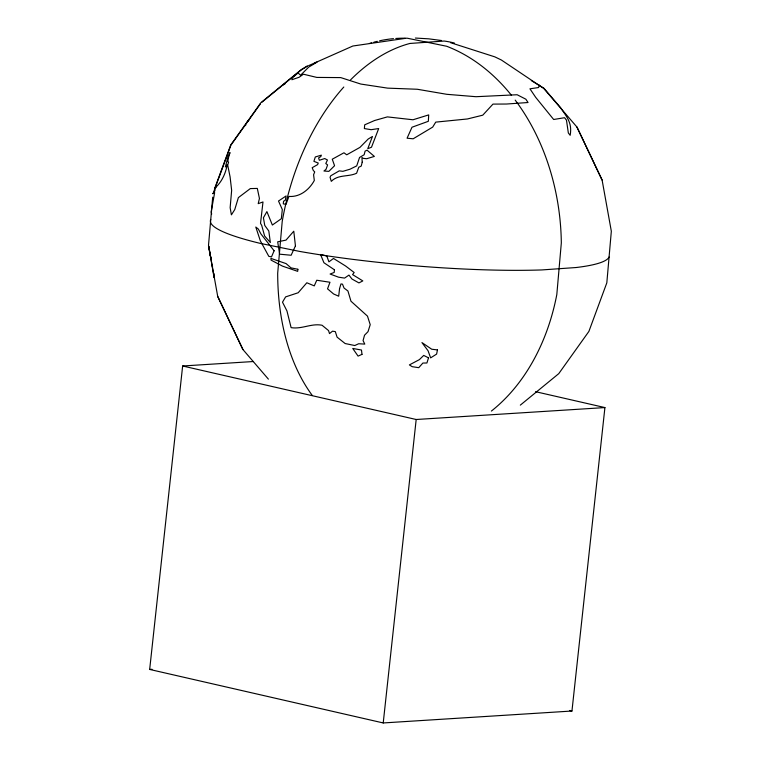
<?xml version="1.0" encoding="UTF-8"?>
<svg xmlns="http://www.w3.org/2000/svg" width="761" height="761" viewBox="0 0 761 761"><rect width="100%" height="100%" fill="white"/><g stroke="black" fill="none" stroke-linecap="round" stroke-linejoin="round"><path stroke-width="1.14" d="M212.7 197.213L208.504 245.308L217.722 296.438L242.892 349.499L268.395 379.14M535.554 391.687L604.919 407.573L571.958 711.021L383.221 722.95L149.67 669.433L182.64 365.993L253.413 361.523M383.221 722.95L416.181 419.501L604.919 407.573M539.216 85.089L538.588 87.534L529.941 88.809L535.668 97.313L553.666 119.496L564.567 117.708L566.469 120.171L568.343 132.985L570.17 135.325C572.358 122.578 566.859 117.213 560.515 107.558L543.877 88.219L531.311 80.59M314.493 63.382L314.75 62.64L316.957 62.212L308.719 67.092L300.576 75.234L298.046 72.932L292.272 77.888L291.853 79.734L299.159 77.251L303.382 74.207L316.852 77.422L340.757 77.603L360.79 84.052L387.615 88.133L417.266 89.256L446.84 94.316L475.996 96.704L517.138 94.745L525.851 99.196L528.048 102.516L506.503 104.029L492.976 104.105L482.759 115.177L467.444 118.963L435.739 122.121L432.695 127.097L413.156 138.797L407.078 138.207L411.996 127.23L428.338 121.303L428.709 114.901L412.995 119.772L387.378 116.89L374.555 120.523L364.7 124.814L364.367 128.561L371.13 129.693L378.683 128.561L371.501 147.215L367.763 148.699L372.452 136.495L368.229 138.987L359.924 147.406L346.721 154.806L343.962 152.78L332.262 159.211L334.574 165.717L328.857 171.368L323.939 171.006L326.031 169.332L327.582 164.928L325.794 163.52L327.449 160.01L324.747 158.545L319.335 160.267L318.602 157.927L320.8 156.585L321.37 155.149L315.301 156.956L313.913 161.342L318.241 163.044L317.613 164.623L312.2 167.686L313.323 170.54L314.731 171.872L313.58 174.764L314.322 180.471C309.299 189.698 299.929 197.28 288.952 196.424L285.984 204.395L283.292 203.843L283.558 201.218L285.27 200.286L286.126 195.929L278.507 201.037L282.312 209.532L281.342 218.711L272.362 225.037L266.902 211.596L263.42 217.77L264.742 225.408L268.804 231.002L270.355 242.521L264.6 235.977L261.689 225.332L260.519 223.363L262.992 201.95L258.207 203.653L259.434 198.459L257.313 188.424L250.321 188.585L238.383 197.613L234.749 209.598L231.401 214.868L230.145 207.677L231.648 190.336L230.088 176.875L227.71 165.147L228.604 162.055L227.815 161.732L228.386 158.05L229.993 152.571L228.015 156.633L225.361 166.973L227.178 164.861C225.57 173.66 221.67 182.279 214.764 188.195L215.458 188.395L216.619 185.361M214.764 188.195L230.707 144.999L260.871 102.716L301.194 69.679L307.339 65.931M213.013 193.694L230.935 145.123L260.376 103.848M213.87 192.961L215.201 189.765M246.764 122.483L249.037 119.858M261.974 102.145L301.327 69.888L307.473 66.15M520.324 405.137L558.764 373.641L588.89 331.416L606.821 282.835L611.33 231.23L602.113 180.091L576.933 127.03L543.706 88.409L501.366 60.005L494.84 56.866L450.56 42.683M243.986 126.383L245.832 125.013M283.292 84.871L285.251 83.672M212.757 193.636L214.65 192.6L211.158 211.9L211.682 214.069M308.547 65.674L352.857 46.012L405.147 38.402M149.67 669.433L152.038 669.29M415.344 38.05L428.671 38.83L441.561 40.523M182.64 365.993L416.181 419.501M569.647 710.489L571.958 711.021M602.113 180.091L576.933 127.03M217.722 296.438L242.892 349.499M211.149 257.798L210.007 255.106L208.809 246.478L214.022 277.394L213.86 273.408M212.214 264.771L212.566 267.092M312.333 395.52A200.295 128.609 -78.5 0 1 277.689 273.199L282.198 221.584A200.295 128.609 -78.5 0 1 343.81 87.02M350.545 79.886A200.295 128.609 -78.5 0 1 409.922 43.453L444.148 41.046A200.295 128.609 -78.5 0 1 454.374 43.044M609.076 257.037A200.295 27.025 5 0 1 576.182 267.52L541.956 269.927A200.295 27.025 5 0 1 299.577 251.406L260.3 243.387A200.295 27.025 5 0 1 210.759 219.501M369.408 43.501A200.295 151.144 86 0 1 371.644 42.825M373.898 42.188A200.295 151.144 86 0 1 377.294 41.322M379.587 40.799A200.295 151.144 86 0 1 393.475 38.659M395.796 38.469A200.295 151.144 86 0 1 407.401 38.24L446.669 46.259A200.295 151.144 86 0 1 511.516 95.372M515.197 100.119A200.295 151.144 86 0 1 561.323 242.921L556.814 294.526A200.295 151.144 86 0 1 491.406 411.054M297.874 269.27L297.694 271.354L282.531 266.141L271.059 260.119L270.897 258.388L286.098 263.61L290.987 267.862L297.874 269.27M334.44 269.794L334.212 272.448L330.084 274.036L338.578 277.185L344.581 278.098L348.966 275.092L351.953 279.011L358.945 282.911L362.816 280.904L352.581 274.607L354.16 272.505L345.637 266.036L333.508 258.455L328.914 261.851L326.792 255.981L320.533 254.497L323.929 262.735L334.44 269.794M339.568 288.533L338.693 296.2L333.632 293.993L327.544 288.838L329.97 282.255L316.747 280.238L314.264 285.889L306.835 282.769L298.179 292.747L285.622 296.885L282.502 302.174L286.954 310.945L291.111 327.649C301.879 329.399 311.43 323.111 322.046 325.242L328.543 330.569L329.503 333.594L332.519 331.178L335.316 331.606L337.075 337.133L345.133 343.534L354.788 345.532L358.688 343.744L364.795 344.105L363.073 340.614L364.519 335.23L368.02 331.663L370.217 324.671L367.487 316.138L350.964 301.213L347.939 291.006L344.029 288.038L342.498 284.157L340.966 283.929L339.568 288.533M437.461 349.908L436.605 354.093L430.64 357.87L428.072 350.773L421.946 342.593L431.725 349.232L437.461 349.908M362.217 162.217L361.218 166.079L358.764 167.258L356.595 173.242C348.5 177.123 338.112 174.25 331.301 181.356L330.055 177.275L330.759 175.791L339.235 170.864L342.869 171.33L349.965 169.227L356.719 165.888L359.553 157.47L364.158 154.74L365.09 151.125L367.059 150.174L374.374 156.414L366.65 158.735L363.216 158.345L361.951 157.498L362.217 162.217M428.529 357.841L426.911 362.997L422.888 363.045L418.731 367.687L412.167 366.669L409.389 364.909L419.397 359.63L423.715 355.425L428.529 357.841M274.122 250.769L271.496 256.885L268.804 256.333L260.338 240.818L255.801 227.044L258.34 229.051L260.937 233.96L274.122 250.769M295.439 245.87L291.13 255.249L279.629 254.184L277.689 241.827L286.012 240.115L293.775 231.201L295.439 245.87M361.998 354.35L358.079 356.11L352.733 348.452L361.475 350.031L361.998 354.35"/></g></svg>
